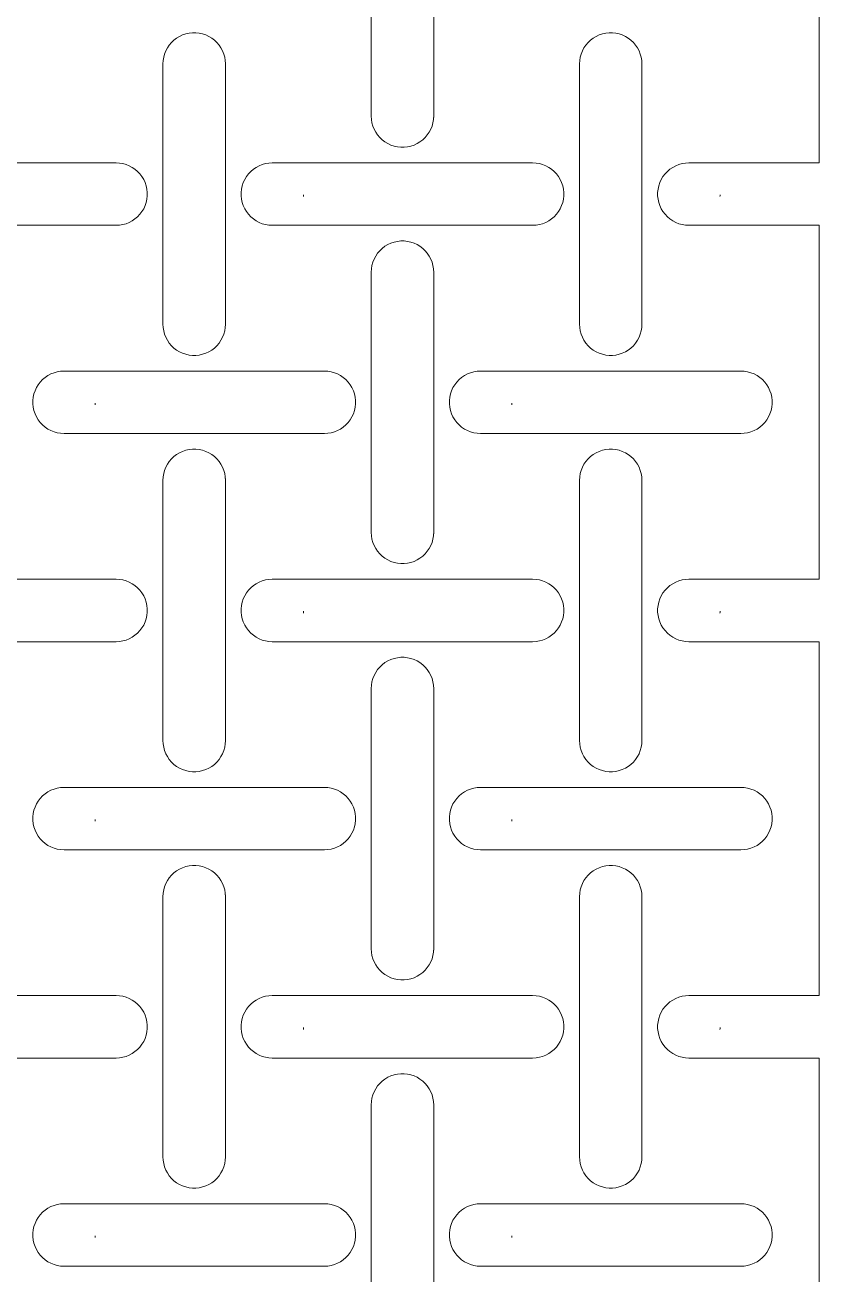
# Model space of a CAD drawing. Header units: metres. Extents: x 0 to 140, y 0 to 240.
# Drawn here: x 101.9 to 140, y 58.1 to 118.1 of the extents above; entities that cross this region are included whole.
import ezdxf

# ---------------------------------------------------------------- set-up
doc = ezdxf.new("R2010")
doc.units = ezdxf.units.M
doc.layers.add('TOP', color=1, linetype='Continuous', lineweight=0)

msp = doc.modelspace()

# ---------------------------------------------------------------- linework, layer by layer
at = {"layer": 'TOP'}
for p, q in [((140, 111.5), (140, 128.5)), ((118.5, 113.75), (118.5, 126.25)), ((121.5, 113.75), (121.5, 126.25)), ((109.297, 117.575), (109.445, 117.643)), ((109.445, 117.643), (109.599, 117.695)), ((109.599, 117.695), (109.757, 117.73)), ((109.757, 117.73), (109.919, 117.748)), ((109.919, 117.748), (110.081, 117.748)), ((110.081, 117.748), (110.243, 117.73)), ((110.243, 117.73), (110.401, 117.695)), ((110.401, 117.695), (110.555, 117.643)), ((110.555, 117.643), (110.703, 117.575)), ((129.297, 117.575), (129.445, 117.643)), ((129.445, 117.643), (129.599, 117.695)), ((129.599, 117.695), (129.757, 117.73)), ((129.757, 117.73), (129.919, 117.748)), ((129.919, 117.748), (130.081, 117.748)), ((130.081, 117.748), (130.243, 117.73)), ((130.243, 117.73), (130.401, 117.695)), ((130.401, 117.695), (130.555, 117.643)), ((130.555, 117.643), (130.703, 117.575)), ((108.639, 116.88), (108.715, 117.023)), ((108.715, 117.023), (108.806, 117.158)), ((108.806, 117.158), (108.911, 117.282)), ((108.911, 117.282), (109.029, 117.393)), ((109.029, 117.393), (109.158, 117.492)), ((109.158, 117.492), (109.297, 117.575)), ((110.703, 117.575), (110.842, 117.492)), ((110.842, 117.492), (110.971, 117.393)), ((110.971, 117.393), (111.089, 117.282)), ((111.089, 117.282), (111.194, 117.158)), ((111.194, 117.158), (111.285, 117.023)), ((111.285, 117.023), (111.361, 116.88)), ((128.639, 116.88), (128.715, 117.023)), ((128.715, 117.023), (128.806, 117.158)), ((128.806, 117.158), (128.911, 117.282)), ((128.911, 117.282), (129.029, 117.393)), ((129.029, 117.393), (129.158, 117.492)), ((129.158, 117.492), (129.297, 117.575)), ((130.703, 117.575), (130.842, 117.492)), ((130.842, 117.492), (130.971, 117.393)), ((130.971, 117.393), (131.089, 117.282)), ((131.089, 117.282), (131.194, 117.158)), ((131.194, 117.158), (131.285, 117.023)), ((131.285, 117.023), (131.361, 116.88)), ((108.5, 116.25), (108.509, 116.412)), ((108.509, 116.412), (108.535, 116.572)), ((108.535, 116.572), (108.579, 116.729)), ((108.579, 116.729), (108.639, 116.88)), ((111.361, 116.88), (111.421, 116.729)), ((111.421, 116.729), (111.465, 116.572)), ((111.465, 116.572), (111.491, 116.412)), ((111.491, 116.412), (111.5, 116.25)), ((128.5, 116.25), (128.509, 116.412)), ((128.509, 116.412), (128.535, 116.572)), ((128.535, 116.572), (128.579, 116.729)), ((128.579, 116.729), (128.639, 116.88)), ((131.361, 116.88), (131.421, 116.729)), ((131.421, 116.729), (131.465, 116.572)), ((131.465, 116.572), (131.491, 116.412)), ((131.491, 116.412), (131.5, 116.25)), ((108.5, 103.75), (108.5, 116.25)), ((111.5, 103.75), (111.5, 116.25)), ((128.5, 103.75), (128.5, 116.25)), ((131.5, 103.75), (131.5, 116.25)), ((118.5, 113.75), (118.509, 113.588)), ((118.509, 113.588), (118.535, 113.428)), ((118.535, 113.428), (118.579, 113.271)), ((121.421, 113.271), (121.465, 113.428)), ((121.465, 113.428), (121.491, 113.588)), ((121.491, 113.588), (121.5, 113.75)), ((118.579, 113.271), (118.639, 113.12)), ((118.639, 113.12), (118.715, 112.977)), ((118.715, 112.977), (118.806, 112.842)), ((118.806, 112.842), (118.911, 112.718)), ((121.089, 112.718), (121.194, 112.842)), ((121.194, 112.842), (121.285, 112.977)), ((121.285, 112.977), (121.361, 113.12)), ((121.361, 113.12), (121.421, 113.271)), ((118.911, 112.718), (119.029, 112.607)), ((119.029, 112.607), (119.158, 112.508)), ((119.158, 112.508), (119.297, 112.425)), ((119.297, 112.425), (119.445, 112.357)), ((119.445, 112.357), (119.599, 112.305)), ((119.599, 112.305), (119.757, 112.27)), ((119.757, 112.27), (119.919, 112.252)), ((119.919, 112.252), (120.081, 112.252)), ((120.081, 112.252), (120.243, 112.27)), ((120.243, 112.27), (120.401, 112.305)), ((120.401, 112.305), (120.555, 112.357)), ((120.555, 112.357), (120.703, 112.425)), ((120.703, 112.425), (120.842, 112.508)), ((120.842, 112.508), (120.971, 112.607)), ((120.971, 112.607), (121.089, 112.718)), ((93.75, 111.5), (106.25, 111.5)), ((106.25, 111.5), (106.412, 111.491)), ((106.412, 111.491), (106.572, 111.465)), ((106.572, 111.465), (106.729, 111.421)), ((106.729, 111.421), (106.88, 111.361)), ((106.88, 111.361), (107.023, 111.285)), ((107.023, 111.285), (107.158, 111.194)), ((107.158, 111.194), (107.282, 111.089)), ((107.282, 111.089), (107.393, 110.971)), ((112.607, 110.971), (112.718, 111.089)), ((112.718, 111.089), (112.842, 111.194)), ((112.842, 111.194), (112.977, 111.285)), ((112.977, 111.285), (113.12, 111.361)), ((113.12, 111.361), (113.271, 111.421)), ((113.271, 111.421), (113.428, 111.465)), ((113.428, 111.465), (113.588, 111.491)), ((113.588, 111.491), (113.75, 111.5)), ((113.75, 111.5), (126.25, 111.5)), ((126.25, 111.5), (126.412, 111.491)), ((126.412, 111.491), (126.572, 111.465)), ((126.572, 111.465), (126.729, 111.421)), ((126.729, 111.421), (126.88, 111.361)), ((126.88, 111.361), (127.023, 111.285)), ((127.023, 111.285), (127.158, 111.194)), ((127.158, 111.194), (127.282, 111.089)), ((127.282, 111.089), (127.393, 110.971)), ((132.607, 110.971), (132.718, 111.089)), ((132.718, 111.089), (132.842, 111.194)), ((132.842, 111.194), (132.977, 111.285)), ((132.977, 111.285), (133.12, 111.361)), ((133.12, 111.361), (133.271, 111.421)), ((133.271, 111.421), (133.428, 111.465)), ((133.428, 111.465), (133.588, 111.491)), ((133.588, 111.491), (133.75, 111.5)), ((133.75, 111.5), (140, 111.5)), ((107.393, 110.971), (107.492, 110.842)), ((107.492, 110.842), (107.575, 110.703)), ((107.575, 110.703), (107.643, 110.555)), ((107.643, 110.555), (107.695, 110.401)), ((107.695, 110.401), (107.73, 110.243)), ((112.27, 110.243), (112.305, 110.401)), ((112.305, 110.401), (112.357, 110.555)), ((112.357, 110.555), (112.425, 110.703)), ((112.425, 110.703), (112.508, 110.842)), ((112.508, 110.842), (112.607, 110.971)), ((127.393, 110.971), (127.492, 110.842)), ((127.492, 110.842), (127.575, 110.703)), ((127.575, 110.703), (127.643, 110.555)), ((127.643, 110.555), (127.695, 110.401)), ((127.695, 110.401), (127.73, 110.243)), ((132.27, 110.243), (132.305, 110.401)), ((132.305, 110.401), (132.357, 110.555)), ((132.357, 110.555), (132.425, 110.703)), ((132.425, 110.703), (132.508, 110.842)), ((132.508, 110.842), (132.607, 110.971)), ((107.73, 110.243), (107.748, 110.081)), ((107.748, 109.919), (107.73, 109.757)), ((107.748, 110.081), (107.748, 109.919)), ((112.252, 110.081), (112.27, 110.243)), ((112.252, 109.919), (112.252, 110.081)), ((112.27, 109.757), (112.252, 109.919)), ((127.73, 110.243), (127.748, 110.081)), ((127.748, 109.919), (127.73, 109.757)), ((127.748, 110.081), (127.748, 109.919)), ((132.252, 110.081), (132.27, 110.243)), ((132.252, 109.919), (132.252, 110.081)), ((132.27, 109.757), (132.252, 109.919)), ((107.575, 109.297), (107.492, 109.158)), ((107.643, 109.445), (107.575, 109.297)), ((107.695, 109.599), (107.643, 109.445)), ((107.73, 109.757), (107.695, 109.599)), ((112.305, 109.599), (112.27, 109.757)), ((112.357, 109.445), (112.305, 109.599)), ((112.425, 109.297), (112.357, 109.445)), ((112.508, 109.158), (112.425, 109.297)), ((127.575, 109.297), (127.492, 109.158)), ((127.643, 109.445), (127.575, 109.297)), ((127.695, 109.599), (127.643, 109.445)), ((127.73, 109.757), (127.695, 109.599)), ((132.305, 109.599), (132.27, 109.757)), ((132.357, 109.445), (132.305, 109.599)), ((132.425, 109.297), (132.357, 109.445)), ((132.508, 109.158), (132.425, 109.297)), ((106.88, 108.639), (106.729, 108.579)), ((107.023, 108.715), (106.88, 108.639)), ((107.158, 108.806), (107.023, 108.715)), ((107.282, 108.911), (107.158, 108.806)), ((107.393, 109.029), (107.282, 108.911)), ((107.492, 109.158), (107.393, 109.029)), ((112.607, 109.029), (112.508, 109.158)), ((112.718, 108.911), (112.607, 109.029)), ((112.842, 108.806), (112.718, 108.911)), ((112.977, 108.715), (112.842, 108.806)), ((113.12, 108.639), (112.977, 108.715)), ((113.271, 108.579), (113.12, 108.639)), ((126.88, 108.639), (126.729, 108.579)), ((127.023, 108.715), (126.88, 108.639)), ((127.158, 108.806), (127.023, 108.715)), ((127.282, 108.911), (127.158, 108.806)), ((127.393, 109.029), (127.282, 108.911)), ((127.492, 109.158), (127.393, 109.029)), ((132.607, 109.029), (132.508, 109.158)), ((132.718, 108.911), (132.607, 109.029)), ((132.842, 108.806), (132.718, 108.911)), ((132.977, 108.715), (132.842, 108.806)), ((133.12, 108.639), (132.977, 108.715)), ((133.271, 108.579), (133.12, 108.639)), ((93.75, 108.5), (106.25, 108.5)), ((106.412, 108.509), (106.25, 108.5)), ((106.572, 108.535), (106.412, 108.509)), ((106.729, 108.579), (106.572, 108.535)), ((113.428, 108.535), (113.271, 108.579)), ((113.588, 108.509), (113.428, 108.535)), ((113.75, 108.5), (113.588, 108.509)), ((113.75, 108.5), (126.25, 108.5)), ((126.412, 108.509), (126.25, 108.5)), ((126.572, 108.535), (126.412, 108.509)), ((126.729, 108.579), (126.572, 108.535)), ((133.428, 108.535), (133.271, 108.579)), ((133.588, 108.509), (133.428, 108.535)), ((133.75, 108.5), (133.588, 108.509)), ((133.75, 108.5), (140, 108.5)), ((140, 91.5), (140, 108.5)), ((119.029, 107.393), (119.158, 107.492)), ((119.158, 107.492), (119.297, 107.575)), ((119.297, 107.575), (119.445, 107.643)), ((119.445, 107.643), (119.599, 107.695)), ((119.599, 107.695), (119.757, 107.73)), ((119.757, 107.73), (119.919, 107.748)), ((119.919, 107.748), (120.081, 107.748)), ((120.081, 107.748), (120.243, 107.73)), ((120.243, 107.73), (120.401, 107.695)), ((120.401, 107.695), (120.555, 107.643)), ((120.555, 107.643), (120.703, 107.575)), ((120.703, 107.575), (120.842, 107.492)), ((120.842, 107.492), (120.971, 107.393)), ((118.579, 106.729), (118.639, 106.88)), ((118.639, 106.88), (118.715, 107.023)), ((118.715, 107.023), (118.806, 107.158)), ((118.806, 107.158), (118.911, 107.282)), ((118.911, 107.282), (119.029, 107.393)), ((120.971, 107.393), (121.089, 107.282)), ((121.089, 107.282), (121.194, 107.158)), ((121.194, 107.158), (121.285, 107.023)), ((121.285, 107.023), (121.361, 106.88)), ((121.361, 106.88), (121.421, 106.729)), ((118.5, 106.25), (118.509, 106.412)), ((118.5, 93.75), (118.5, 106.25)), ((118.509, 106.412), (118.535, 106.572)), ((118.535, 106.572), (118.579, 106.729)), ((121.421, 106.729), (121.465, 106.572)), ((121.465, 106.572), (121.491, 106.412)), ((121.491, 106.412), (121.5, 106.25)), ((121.5, 93.75), (121.5, 106.25)), ((108.5, 103.75), (108.509, 103.588)), ((108.509, 103.588), (108.535, 103.428)), ((108.535, 103.428), (108.579, 103.271)), ((108.579, 103.271), (108.639, 103.12)), ((111.361, 103.12), (111.421, 103.271)), ((111.421, 103.271), (111.465, 103.428)), ((111.465, 103.428), (111.491, 103.588)), ((111.491, 103.588), (111.5, 103.75)), ((128.5, 103.75), (128.509, 103.588)), ((128.509, 103.588), (128.535, 103.428)), ((128.535, 103.428), (128.579, 103.271)), ((128.579, 103.271), (128.639, 103.12)), ((131.361, 103.12), (131.421, 103.271)), ((131.421, 103.271), (131.465, 103.428)), ((131.465, 103.428), (131.491, 103.588)), ((131.491, 103.588), (131.5, 103.75)), ((108.639, 103.12), (108.715, 102.977)), ((108.715, 102.977), (108.806, 102.842)), ((108.806, 102.842), (108.911, 102.718)), ((108.911, 102.718), (109.029, 102.607)), ((109.029, 102.607), (109.158, 102.508)), ((110.842, 102.508), (110.971, 102.607)), ((110.971, 102.607), (111.089, 102.718)), ((111.089, 102.718), (111.194, 102.842)), ((111.194, 102.842), (111.285, 102.977)), ((111.285, 102.977), (111.361, 103.12)), ((128.639, 103.12), (128.715, 102.977)), ((128.715, 102.977), (128.806, 102.842)), ((128.806, 102.842), (128.911, 102.718)), ((128.911, 102.718), (129.029, 102.607)), ((129.029, 102.607), (129.158, 102.508)), ((130.842, 102.508), (130.971, 102.607)), ((130.971, 102.607), (131.089, 102.718)), ((131.089, 102.718), (131.194, 102.842)), ((131.194, 102.842), (131.285, 102.977)), ((131.285, 102.977), (131.361, 103.12)), ((109.158, 102.508), (109.297, 102.425)), ((109.297, 102.425), (109.445, 102.357)), ((109.445, 102.357), (109.599, 102.305)), ((109.599, 102.305), (109.757, 102.27)), ((109.757, 102.27), (109.919, 102.252)), ((109.919, 102.252), (110.081, 102.252)), ((110.081, 102.252), (110.243, 102.27)), ((110.243, 102.27), (110.401, 102.305)), ((110.401, 102.305), (110.555, 102.357)), ((110.555, 102.357), (110.703, 102.425)), ((110.703, 102.425), (110.842, 102.508)), ((129.158, 102.508), (129.297, 102.425)), ((129.297, 102.425), (129.445, 102.357)), ((129.445, 102.357), (129.599, 102.305)), ((129.599, 102.305), (129.757, 102.27)), ((129.757, 102.27), (129.919, 102.252)), ((129.919, 102.252), (130.081, 102.252)), ((130.081, 102.252), (130.243, 102.27)), ((130.243, 102.27), (130.401, 102.305)), ((130.401, 102.305), (130.555, 102.357)), ((130.555, 102.357), (130.703, 102.425)), ((130.703, 102.425), (130.842, 102.508)), ((103.12, 101.361), (103.271, 101.421)), ((103.271, 101.421), (103.428, 101.465)), ((103.428, 101.465), (103.588, 101.491)), ((103.588, 101.491), (103.75, 101.5)), ((103.75, 101.5), (116.25, 101.5)), ((116.25, 101.5), (116.412, 101.491)), ((116.412, 101.491), (116.572, 101.465)), ((116.572, 101.465), (116.729, 101.421)), ((116.729, 101.421), (116.88, 101.361)), ((123.12, 101.361), (123.271, 101.421)), ((123.271, 101.421), (123.428, 101.465)), ((123.428, 101.465), (123.588, 101.491)), ((123.588, 101.491), (123.75, 101.5)), ((123.75, 101.5), (136.25, 101.5)), ((136.25, 101.5), (136.412, 101.491)), ((136.412, 101.491), (136.572, 101.465)), ((136.572, 101.465), (136.729, 101.421)), ((136.729, 101.421), (136.88, 101.361)), ((102.425, 100.703), (102.508, 100.842)), ((102.508, 100.842), (102.607, 100.971)), ((102.607, 100.971), (102.718, 101.089)), ((102.718, 101.089), (102.842, 101.194)), ((102.842, 101.194), (102.977, 101.285)), ((102.977, 101.285), (103.12, 101.361)), ((116.88, 101.361), (117.023, 101.285)), ((117.023, 101.285), (117.158, 101.194)), ((117.158, 101.194), (117.282, 101.089)), ((117.282, 101.089), (117.393, 100.971)), ((117.393, 100.971), (117.492, 100.842)), ((117.492, 100.842), (117.575, 100.703)), ((122.425, 100.703), (122.508, 100.842)), ((122.508, 100.842), (122.607, 100.971)), ((122.607, 100.971), (122.718, 101.089)), ((122.718, 101.089), (122.842, 101.194)), ((122.842, 101.194), (122.977, 101.285)), ((122.977, 101.285), (123.12, 101.361)), ((136.88, 101.361), (137.023, 101.285)), ((137.023, 101.285), (137.158, 101.194)), ((137.158, 101.194), (137.282, 101.089)), ((137.282, 101.089), (137.393, 100.971)), ((137.393, 100.971), (137.492, 100.842)), ((137.492, 100.842), (137.575, 100.703)), ((102.252, 100.081), (102.27, 100.243)), ((102.27, 100.243), (102.305, 100.401)), ((102.305, 100.401), (102.357, 100.555)), ((102.357, 100.555), (102.425, 100.703)), ((117.575, 100.703), (117.643, 100.555)), ((117.643, 100.555), (117.695, 100.401)), ((117.695, 100.401), (117.73, 100.243)), ((117.73, 100.243), (117.748, 100.081)), ((122.252, 100.081), (122.27, 100.243)), ((122.27, 100.243), (122.305, 100.401)), ((122.305, 100.401), (122.357, 100.555)), ((122.357, 100.555), (122.425, 100.703)), ((137.575, 100.703), (137.643, 100.555)), ((137.643, 100.555), (137.695, 100.401)), ((137.695, 100.401), (137.73, 100.243)), ((137.73, 100.243), (137.748, 100.081)), ((102.252, 99.919), (102.252, 100.081)), ((102.27, 99.757), (102.252, 99.919)), ((102.305, 99.599), (102.27, 99.757)), ((117.73, 99.757), (117.695, 99.599)), ((117.748, 99.919), (117.73, 99.757)), ((117.748, 100.081), (117.748, 99.919)), ((122.252, 99.919), (122.252, 100.081)), ((122.27, 99.757), (122.252, 99.919)), ((122.305, 99.599), (122.27, 99.757)), ((137.73, 99.757), (137.695, 99.599)), ((137.748, 99.919), (137.73, 99.757)), ((137.748, 100.081), (137.748, 99.919)), ((102.357, 99.445), (102.305, 99.599)), ((102.425, 99.297), (102.357, 99.445)), ((102.508, 99.158), (102.425, 99.297)), ((102.607, 99.029), (102.508, 99.158)), ((102.718, 98.911), (102.607, 99.029)), ((117.393, 99.029), (117.282, 98.911)), ((117.492, 99.158), (117.393, 99.029)), ((117.575, 99.297), (117.492, 99.158)), ((117.643, 99.445), (117.575, 99.297)), ((117.695, 99.599), (117.643, 99.445)), ((122.357, 99.445), (122.305, 99.599)), ((122.425, 99.297), (122.357, 99.445)), ((122.508, 99.158), (122.425, 99.297)), ((122.607, 99.029), (122.508, 99.158)), ((122.718, 98.911), (122.607, 99.029)), ((137.393, 99.029), (137.282, 98.911)), ((137.492, 99.158), (137.393, 99.029)), ((137.575, 99.297), (137.492, 99.158)), ((137.643, 99.445), (137.575, 99.297)), ((137.695, 99.599), (137.643, 99.445)), ((102.842, 98.806), (102.718, 98.911)), ((102.977, 98.715), (102.842, 98.806)), ((103.12, 98.639), (102.977, 98.715)), ((103.271, 98.579), (103.12, 98.639)), ((103.428, 98.535), (103.271, 98.579)), ((103.588, 98.509), (103.428, 98.535)), ((103.75, 98.5), (103.588, 98.509)), ((103.75, 98.5), (116.25, 98.5)), ((116.412, 98.509), (116.25, 98.5)), ((116.572, 98.535), (116.412, 98.509)), ((116.729, 98.579), (116.572, 98.535)), ((116.88, 98.639), (116.729, 98.579)), ((117.023, 98.715), (116.88, 98.639)), ((117.158, 98.806), (117.023, 98.715)), ((117.282, 98.911), (117.158, 98.806)), ((122.842, 98.806), (122.718, 98.911)), ((122.977, 98.715), (122.842, 98.806)), ((123.12, 98.639), (122.977, 98.715)), ((123.271, 98.579), (123.12, 98.639)), ((123.428, 98.535), (123.271, 98.579)), ((123.588, 98.509), (123.428, 98.535)), ((123.75, 98.5), (123.588, 98.509)), ((123.75, 98.5), (136.25, 98.5)), ((136.412, 98.509), (136.25, 98.5)), ((136.572, 98.535), (136.412, 98.509)), ((136.729, 98.579), (136.572, 98.535)), ((136.88, 98.639), (136.729, 98.579)), ((137.023, 98.715), (136.88, 98.639)), ((137.158, 98.806), (137.023, 98.715)), ((137.282, 98.911), (137.158, 98.806)), ((108.806, 97.158), (108.911, 97.282)), ((108.911, 97.282), (109.029, 97.393)), ((109.029, 97.393), (109.158, 97.492)), ((109.158, 97.492), (109.297, 97.575)), ((109.297, 97.575), (109.445, 97.643)), ((109.445, 97.643), (109.599, 97.695)), ((109.599, 97.695), (109.757, 97.73)), ((109.757, 97.73), (109.919, 97.748)), ((109.919, 97.748), (110.081, 97.748)), ((110.081, 97.748), (110.243, 97.73)), ((110.243, 97.73), (110.401, 97.695)), ((110.401, 97.695), (110.555, 97.643)), ((110.555, 97.643), (110.703, 97.575)), ((110.703, 97.575), (110.842, 97.492)), ((110.842, 97.492), (110.971, 97.393)), ((110.971, 97.393), (111.089, 97.282)), ((111.089, 97.282), (111.194, 97.158)), ((128.806, 97.158), (128.911, 97.282)), ((128.911, 97.282), (129.029, 97.393)), ((129.029, 97.393), (129.158, 97.492)), ((129.158, 97.492), (129.297, 97.575)), ((129.297, 97.575), (129.445, 97.643)), ((129.445, 97.643), (129.599, 97.695)), ((129.599, 97.695), (129.757, 97.73)), ((129.757, 97.73), (129.919, 97.748)), ((129.919, 97.748), (130.081, 97.748)), ((130.081, 97.748), (130.243, 97.73)), ((130.243, 97.73), (130.401, 97.695)), ((130.401, 97.695), (130.555, 97.643)), ((130.555, 97.643), (130.703, 97.575)), ((130.703, 97.575), (130.842, 97.492)), ((130.842, 97.492), (130.971, 97.393)), ((130.971, 97.393), (131.089, 97.282)), ((131.089, 97.282), (131.194, 97.158)), ((108.535, 96.572), (108.579, 96.729)), ((108.579, 96.729), (108.639, 96.88)), ((108.639, 96.88), (108.715, 97.023)), ((108.715, 97.023), (108.806, 97.158)), ((111.194, 97.158), (111.285, 97.023)), ((111.285, 97.023), (111.361, 96.88)), ((111.361, 96.88), (111.421, 96.729)), ((111.421, 96.729), (111.465, 96.572)), ((128.535, 96.572), (128.579, 96.729)), ((128.579, 96.729), (128.639, 96.88)), ((128.639, 96.88), (128.715, 97.023)), ((128.715, 97.023), (128.806, 97.158)), ((131.194, 97.158), (131.285, 97.023)), ((131.285, 97.023), (131.361, 96.88)), ((131.361, 96.88), (131.421, 96.729)), ((131.421, 96.729), (131.465, 96.572)), ((108.5, 96.25), (108.509, 96.412)), ((108.5, 83.75), (108.5, 96.25)), ((108.509, 96.412), (108.535, 96.572)), ((111.465, 96.572), (111.491, 96.412)), ((111.491, 96.412), (111.5, 96.25)), ((111.5, 83.75), (111.5, 96.25)), ((128.5, 96.25), (128.509, 96.412)), ((128.5, 83.75), (128.5, 96.25)), ((128.509, 96.412), (128.535, 96.572)), ((131.465, 96.572), (131.491, 96.412)), ((131.491, 96.412), (131.5, 96.25)), ((131.5, 83.75), (131.5, 96.25)), ((118.5, 93.75), (118.509, 93.588)), ((121.491, 93.588), (121.5, 93.75)), ((118.509, 93.588), (118.535, 93.428)), ((118.535, 93.428), (118.579, 93.271)), ((118.579, 93.271), (118.639, 93.12)), ((118.639, 93.12), (118.715, 92.977)), ((121.285, 92.977), (121.361, 93.12)), ((121.361, 93.12), (121.421, 93.271)), ((121.421, 93.271), (121.465, 93.428)), ((121.465, 93.428), (121.491, 93.588)), ((118.715, 92.977), (118.806, 92.842)), ((118.806, 92.842), (118.911, 92.718)), ((118.911, 92.718), (119.029, 92.607)), ((119.029, 92.607), (119.158, 92.508)), ((119.158, 92.508), (119.297, 92.425)), ((119.297, 92.425), (119.445, 92.357)), ((120.555, 92.357), (120.703, 92.425)), ((120.703, 92.425), (120.842, 92.508)), ((120.842, 92.508), (120.971, 92.607)), ((120.971, 92.607), (121.089, 92.718)), ((121.089, 92.718), (121.194, 92.842)), ((121.194, 92.842), (121.285, 92.977)), ((119.445, 92.357), (119.599, 92.305)), ((119.599, 92.305), (119.757, 92.27)), ((119.757, 92.27), (119.919, 92.252)), ((119.919, 92.252), (120.081, 92.252)), ((120.081, 92.252), (120.243, 92.27)), ((120.243, 92.27), (120.401, 92.305)), ((120.401, 92.305), (120.555, 92.357)), ((93.75, 91.5), (106.25, 91.5)), ((106.25, 91.5), (106.412, 91.491)), ((106.412, 91.491), (106.572, 91.465)), ((106.572, 91.465), (106.729, 91.421)), ((106.729, 91.421), (106.88, 91.361)), ((106.88, 91.361), (107.023, 91.285)), ((107.023, 91.285), (107.158, 91.194)), ((112.842, 91.194), (112.977, 91.285)), ((112.977, 91.285), (113.12, 91.361)), ((113.12, 91.361), (113.271, 91.421)), ((113.271, 91.421), (113.428, 91.465)), ((113.428, 91.465), (113.588, 91.491)), ((113.588, 91.491), (113.75, 91.5)), ((113.75, 91.5), (126.25, 91.5)), ((126.25, 91.5), (126.412, 91.491)), ((126.412, 91.491), (126.572, 91.465)), ((126.572, 91.465), (126.729, 91.421)), ((126.729, 91.421), (126.88, 91.361)), ((126.88, 91.361), (127.023, 91.285)), ((127.023, 91.285), (127.158, 91.194)), ((132.842, 91.194), (132.977, 91.285)), ((132.977, 91.285), (133.12, 91.361)), ((133.12, 91.361), (133.271, 91.421)), ((133.271, 91.421), (133.428, 91.465)), ((133.428, 91.465), (133.588, 91.491)), ((133.588, 91.491), (133.75, 91.5)), ((133.75, 91.5), (140, 91.5)), ((107.158, 91.194), (107.282, 91.089)), ((107.282, 91.089), (107.393, 90.971)), ((107.393, 90.971), (107.492, 90.842)), ((107.492, 90.842), (107.575, 90.703)), ((107.575, 90.703), (107.643, 90.555)), ((112.357, 90.555), (112.425, 90.703)), ((112.425, 90.703), (112.508, 90.842)), ((112.508, 90.842), (112.607, 90.971)), ((112.607, 90.971), (112.718, 91.089)), ((112.718, 91.089), (112.842, 91.194)), ((127.158, 91.194), (127.282, 91.089)), ((127.282, 91.089), (127.393, 90.971)), ((127.393, 90.971), (127.492, 90.842)), ((127.492, 90.842), (127.575, 90.703)), ((127.575, 90.703), (127.643, 90.555)), ((132.357, 90.555), (132.425, 90.703)), ((132.425, 90.703), (132.508, 90.842)), ((132.508, 90.842), (132.607, 90.971)), ((132.607, 90.971), (132.718, 91.089)), ((132.718, 91.089), (132.842, 91.194)), ((107.643, 90.555), (107.695, 90.401)), ((107.695, 90.401), (107.73, 90.243)), ((107.73, 90.243), (107.748, 90.081)), ((107.748, 90.081), (107.748, 89.919)), ((112.252, 90.081), (112.27, 90.243)), ((112.252, 89.919), (112.252, 90.081)), ((112.27, 90.243), (112.305, 90.401)), ((112.305, 90.401), (112.357, 90.555)), ((127.643, 90.555), (127.695, 90.401)), ((127.695, 90.401), (127.73, 90.243)), ((127.73, 90.243), (127.748, 90.081)), ((127.748, 90.081), (127.748, 89.919)), ((132.252, 90.081), (132.27, 90.243)), ((132.252, 89.919), (132.252, 90.081)), ((132.27, 90.243), (132.305, 90.401)), ((132.305, 90.401), (132.357, 90.555)), ((107.643, 89.445), (107.575, 89.297)), ((107.695, 89.599), (107.643, 89.445)), ((107.73, 89.757), (107.695, 89.599)), ((107.748, 89.919), (107.73, 89.757)), ((112.27, 89.757), (112.252, 89.919)), ((112.305, 89.599), (112.27, 89.757)), ((112.357, 89.445), (112.305, 89.599)), ((112.425, 89.297), (112.357, 89.445)), ((127.643, 89.445), (127.575, 89.297)), ((127.695, 89.599), (127.643, 89.445)), ((127.73, 89.757), (127.695, 89.599)), ((127.748, 89.919), (127.73, 89.757)), ((132.27, 89.757), (132.252, 89.919)), ((132.305, 89.599), (132.27, 89.757)), ((132.357, 89.445), (132.305, 89.599)), ((132.425, 89.297), (132.357, 89.445)), ((107.158, 88.806), (107.023, 88.715)), ((107.282, 88.911), (107.158, 88.806)), ((107.393, 89.029), (107.282, 88.911)), ((107.492, 89.158), (107.393, 89.029)), ((107.575, 89.297), (107.492, 89.158)), ((112.508, 89.158), (112.425, 89.297)), ((112.607, 89.029), (112.508, 89.158)), ((112.718, 88.911), (112.607, 89.029)), ((112.842, 88.806), (112.718, 88.911)), ((112.977, 88.715), (112.842, 88.806)), ((127.158, 88.806), (127.023, 88.715)), ((127.282, 88.911), (127.158, 88.806)), ((127.393, 89.029), (127.282, 88.911)), ((127.492, 89.158), (127.393, 89.029)), ((127.575, 89.297), (127.492, 89.158)), ((132.508, 89.158), (132.425, 89.297)), ((132.607, 89.029), (132.508, 89.158)), ((132.718, 88.911), (132.607, 89.029)), ((132.842, 88.806), (132.718, 88.911)), ((132.977, 88.715), (132.842, 88.806)), ((93.75, 88.5), (106.25, 88.5)), ((106.412, 88.509), (106.25, 88.5)), ((106.572, 88.535), (106.412, 88.509)), ((106.729, 88.579), (106.572, 88.535)), ((106.88, 88.639), (106.729, 88.579)), ((107.023, 88.715), (106.88, 88.639)), ((113.12, 88.639), (112.977, 88.715)), ((113.271, 88.579), (113.12, 88.639)), ((113.428, 88.535), (113.271, 88.579)), ((113.588, 88.509), (113.428, 88.535)), ((113.75, 88.5), (113.588, 88.509)), ((113.75, 88.5), (126.25, 88.5)), ((126.412, 88.509), (126.25, 88.5)), ((126.572, 88.535), (126.412, 88.509)), ((126.729, 88.579), (126.572, 88.535)), ((126.88, 88.639), (126.729, 88.579)), ((127.023, 88.715), (126.88, 88.639)), ((133.12, 88.639), (132.977, 88.715)), ((133.271, 88.579), (133.12, 88.639)), ((133.428, 88.535), (133.271, 88.579)), ((133.588, 88.509), (133.428, 88.535)), ((133.75, 88.5), (133.588, 88.509)), ((133.75, 88.5), (140, 88.5)), ((140, 71.5), (140, 88.5)), ((119.297, 87.575), (119.445, 87.643)), ((119.445, 87.643), (119.599, 87.695)), ((119.599, 87.695), (119.757, 87.73)), ((119.757, 87.73), (119.919, 87.748)), ((119.919, 87.748), (120.081, 87.748)), ((120.081, 87.748), (120.243, 87.73)), ((120.243, 87.73), (120.401, 87.695)), ((120.401, 87.695), (120.555, 87.643)), ((120.555, 87.643), (120.703, 87.575)), ((118.639, 86.88), (118.715, 87.023)), ((118.715, 87.023), (118.806, 87.158)), ((118.806, 87.158), (118.911, 87.282)), ((118.911, 87.282), (119.029, 87.393)), ((119.029, 87.393), (119.158, 87.492)), ((119.158, 87.492), (119.297, 87.575)), ((120.703, 87.575), (120.842, 87.492)), ((120.842, 87.492), (120.971, 87.393)), ((120.971, 87.393), (121.089, 87.282)), ((121.089, 87.282), (121.194, 87.158)), ((121.194, 87.158), (121.285, 87.023)), ((121.285, 87.023), (121.361, 86.88)), ((118.5, 86.25), (118.509, 86.412)), ((118.509, 86.412), (118.535, 86.572)), ((118.535, 86.572), (118.579, 86.729)), ((118.579, 86.729), (118.639, 86.88)), ((121.361, 86.88), (121.421, 86.729)), ((121.421, 86.729), (121.465, 86.572)), ((121.465, 86.572), (121.491, 86.412)), ((121.491, 86.412), (121.5, 86.25)), ((118.5, 73.75), (118.5, 86.25)), ((121.5, 73.75), (121.5, 86.25)), ((108.5, 83.75), (108.509, 83.588)), ((108.509, 83.588), (108.535, 83.428)), ((108.535, 83.428), (108.579, 83.271)), ((111.421, 83.271), (111.465, 83.428)), ((111.465, 83.428), (111.491, 83.588)), ((111.491, 83.588), (111.5, 83.75)), ((128.5, 83.75), (128.509, 83.588)), ((128.509, 83.588), (128.535, 83.428)), ((128.535, 83.428), (128.579, 83.271)), ((131.421, 83.271), (131.465, 83.428)), ((131.465, 83.428), (131.491, 83.588)), ((131.491, 83.588), (131.5, 83.75)), ((108.579, 83.271), (108.639, 83.12)), ((108.639, 83.12), (108.715, 82.977)), ((108.715, 82.977), (108.806, 82.842)), ((108.806, 82.842), (108.911, 82.718)), ((111.089, 82.718), (111.194, 82.842)), ((111.194, 82.842), (111.285, 82.977)), ((111.285, 82.977), (111.361, 83.12)), ((111.361, 83.12), (111.421, 83.271)), ((128.579, 83.271), (128.639, 83.12)), ((128.639, 83.12), (128.715, 82.977)), ((128.715, 82.977), (128.806, 82.842)), ((128.806, 82.842), (128.911, 82.718)), ((131.089, 82.718), (131.194, 82.842)), ((131.194, 82.842), (131.285, 82.977)), ((131.285, 82.977), (131.361, 83.12)), ((131.361, 83.12), (131.421, 83.271)), ((108.911, 82.718), (109.029, 82.607)), ((109.029, 82.607), (109.158, 82.508)), ((109.158, 82.508), (109.297, 82.425)), ((109.297, 82.425), (109.445, 82.357)), ((109.445, 82.357), (109.599, 82.305)), ((109.599, 82.305), (109.757, 82.27)), ((109.757, 82.27), (109.919, 82.252)), ((109.919, 82.252), (110.081, 82.252)), ((110.081, 82.252), (110.243, 82.27)), ((110.243, 82.27), (110.401, 82.305)), ((110.401, 82.305), (110.555, 82.357)), ((110.555, 82.357), (110.703, 82.425)), ((110.703, 82.425), (110.842, 82.508)), ((110.842, 82.508), (110.971, 82.607)), ((110.971, 82.607), (111.089, 82.718)), ((128.911, 82.718), (129.029, 82.607)), ((129.029, 82.607), (129.158, 82.508)), ((129.158, 82.508), (129.297, 82.425)), ((129.297, 82.425), (129.445, 82.357)), ((129.445, 82.357), (129.599, 82.305)), ((129.599, 82.305), (129.757, 82.27)), ((129.757, 82.27), (129.919, 82.252)), ((129.919, 82.252), (130.081, 82.252)), ((130.081, 82.252), (130.243, 82.27)), ((130.243, 82.27), (130.401, 82.305)), ((130.401, 82.305), (130.555, 82.357)), ((130.555, 82.357), (130.703, 82.425)), ((130.703, 82.425), (130.842, 82.508)), ((130.842, 82.508), (130.971, 82.607)), ((130.971, 82.607), (131.089, 82.718)), ((102.607, 80.971), (102.718, 81.089)), ((102.718, 81.089), (102.842, 81.194)), ((102.842, 81.194), (102.977, 81.285)), ((102.977, 81.285), (103.12, 81.361)), ((103.12, 81.361), (103.271, 81.421)), ((103.271, 81.421), (103.428, 81.465)), ((103.428, 81.465), (103.588, 81.491)), ((103.588, 81.491), (103.75, 81.5)), ((103.75, 81.5), (116.25, 81.5)), ((116.25, 81.5), (116.412, 81.491)), ((116.412, 81.491), (116.572, 81.465)), ((116.572, 81.465), (116.729, 81.421)), ((116.729, 81.421), (116.88, 81.361)), ((116.88, 81.361), (117.023, 81.285)), ((117.023, 81.285), (117.158, 81.194)), ((117.158, 81.194), (117.282, 81.089)), ((117.282, 81.089), (117.393, 80.971)), ((122.607, 80.971), (122.718, 81.089)), ((122.718, 81.089), (122.842, 81.194)), ((122.842, 81.194), (122.977, 81.285)), ((122.977, 81.285), (123.12, 81.361)), ((123.12, 81.361), (123.271, 81.421)), ((123.271, 81.421), (123.428, 81.465)), ((123.428, 81.465), (123.588, 81.491)), ((123.588, 81.491), (123.75, 81.5)), ((123.75, 81.5), (136.25, 81.5)), ((136.25, 81.5), (136.412, 81.491)), ((136.412, 81.491), (136.572, 81.465)), ((136.572, 81.465), (136.729, 81.421)), ((136.729, 81.421), (136.88, 81.361)), ((136.88, 81.361), (137.023, 81.285)), ((137.023, 81.285), (137.158, 81.194)), ((137.158, 81.194), (137.282, 81.089)), ((137.282, 81.089), (137.393, 80.971)), ((102.27, 80.243), (102.305, 80.401)), ((102.305, 80.401), (102.357, 80.555)), ((102.357, 80.555), (102.425, 80.703)), ((102.425, 80.703), (102.508, 80.842)), ((102.508, 80.842), (102.607, 80.971)), ((117.393, 80.971), (117.492, 80.842)), ((117.492, 80.842), (117.575, 80.703)), ((117.575, 80.703), (117.643, 80.555)), ((117.643, 80.555), (117.695, 80.401)), ((117.695, 80.401), (117.73, 80.243)), ((122.27, 80.243), (122.305, 80.401)), ((122.305, 80.401), (122.357, 80.555)), ((122.357, 80.555), (122.425, 80.703)), ((122.425, 80.703), (122.508, 80.842)), ((122.508, 80.842), (122.607, 80.971)), ((137.393, 80.971), (137.492, 80.842)), ((137.492, 80.842), (137.575, 80.703)), ((137.575, 80.703), (137.643, 80.555)), ((137.643, 80.555), (137.695, 80.401)), ((137.695, 80.401), (137.73, 80.243)), ((102.252, 80.081), (102.27, 80.243)), ((102.252, 79.919), (102.252, 80.081)), ((102.27, 79.757), (102.252, 79.919)), ((117.73, 80.243), (117.748, 80.081)), ((117.748, 79.919), (117.73, 79.757)), ((117.748, 80.081), (117.748, 79.919)), ((122.252, 80.081), (122.27, 80.243)), ((122.252, 79.919), (122.252, 80.081)), ((122.27, 79.757), (122.252, 79.919)), ((137.73, 80.243), (137.748, 80.081)), ((137.748, 79.919), (137.73, 79.757)), ((137.748, 80.081), (137.748, 79.919)), ((102.305, 79.599), (102.27, 79.757)), ((102.357, 79.445), (102.305, 79.599)), ((102.425, 79.297), (102.357, 79.445)), ((102.508, 79.158), (102.425, 79.297)), ((117.575, 79.297), (117.492, 79.158)), ((117.643, 79.445), (117.575, 79.297)), ((117.695, 79.599), (117.643, 79.445)), ((117.73, 79.757), (117.695, 79.599)), ((122.305, 79.599), (122.27, 79.757)), ((122.357, 79.445), (122.305, 79.599)), ((122.425, 79.297), (122.357, 79.445)), ((122.508, 79.158), (122.425, 79.297)), ((137.575, 79.297), (137.492, 79.158)), ((137.643, 79.445), (137.575, 79.297)), ((137.695, 79.599), (137.643, 79.445)), ((137.73, 79.757), (137.695, 79.599)), ((102.607, 79.029), (102.508, 79.158)), ((102.718, 78.911), (102.607, 79.029)), ((102.842, 78.806), (102.718, 78.911)), ((102.977, 78.715), (102.842, 78.806)), ((103.12, 78.639), (102.977, 78.715)), ((103.271, 78.579), (103.12, 78.639)), ((116.88, 78.639), (116.729, 78.579)), ((117.023, 78.715), (116.88, 78.639)), ((117.158, 78.806), (117.023, 78.715)), ((117.282, 78.911), (117.158, 78.806)), ((117.393, 79.029), (117.282, 78.911)), ((117.492, 79.158), (117.393, 79.029)), ((122.607, 79.029), (122.508, 79.158)), ((122.718, 78.911), (122.607, 79.029)), ((122.842, 78.806), (122.718, 78.911)), ((122.977, 78.715), (122.842, 78.806)), ((123.12, 78.639), (122.977, 78.715)), ((123.271, 78.579), (123.12, 78.639)), ((136.88, 78.639), (136.729, 78.579)), ((137.023, 78.715), (136.88, 78.639)), ((137.158, 78.806), (137.023, 78.715)), ((137.282, 78.911), (137.158, 78.806)), ((137.393, 79.029), (137.282, 78.911)), ((137.492, 79.158), (137.393, 79.029)), ((103.428, 78.535), (103.271, 78.579)), ((103.588, 78.509), (103.428, 78.535)), ((103.75, 78.5), (103.588, 78.509)), ((103.75, 78.5), (116.25, 78.5)), ((116.412, 78.509), (116.25, 78.5)), ((116.572, 78.535), (116.412, 78.509)), ((116.729, 78.579), (116.572, 78.535)), ((123.428, 78.535), (123.271, 78.579)), ((123.588, 78.509), (123.428, 78.535)), ((123.75, 78.5), (123.588, 78.509)), ((123.75, 78.5), (136.25, 78.5)), ((136.412, 78.509), (136.25, 78.5)), ((136.572, 78.535), (136.412, 78.509)), ((136.729, 78.579), (136.572, 78.535)), ((109.029, 77.393), (109.158, 77.492)), ((109.158, 77.492), (109.297, 77.575)), ((109.297, 77.575), (109.445, 77.643)), ((109.445, 77.643), (109.599, 77.695)), ((109.599, 77.695), (109.757, 77.73)), ((109.757, 77.73), (109.919, 77.748)), ((109.919, 77.748), (110.081, 77.748)), ((110.081, 77.748), (110.243, 77.73)), ((110.243, 77.73), (110.401, 77.695)), ((110.401, 77.695), (110.555, 77.643)), ((110.555, 77.643), (110.703, 77.575)), ((110.703, 77.575), (110.842, 77.492)), ((110.842, 77.492), (110.971, 77.393)), ((129.029, 77.393), (129.158, 77.492)), ((129.158, 77.492), (129.297, 77.575)), ((129.297, 77.575), (129.445, 77.643)), ((129.445, 77.643), (129.599, 77.695)), ((129.599, 77.695), (129.757, 77.73)), ((129.757, 77.73), (129.919, 77.748)), ((129.919, 77.748), (130.081, 77.748)), ((130.081, 77.748), (130.243, 77.73)), ((130.243, 77.73), (130.401, 77.695)), ((130.401, 77.695), (130.555, 77.643)), ((130.555, 77.643), (130.703, 77.575)), ((130.703, 77.575), (130.842, 77.492)), ((130.842, 77.492), (130.971, 77.393)), ((108.579, 76.729), (108.639, 76.88)), ((108.639, 76.88), (108.715, 77.023)), ((108.715, 77.023), (108.806, 77.158)), ((108.806, 77.158), (108.911, 77.282)), ((108.911, 77.282), (109.029, 77.393)), ((110.971, 77.393), (111.089, 77.282)), ((111.089, 77.282), (111.194, 77.158)), ((111.194, 77.158), (111.285, 77.023)), ((111.285, 77.023), (111.361, 76.88)), ((111.361, 76.88), (111.421, 76.729)), ((128.579, 76.729), (128.639, 76.88)), ((128.639, 76.88), (128.715, 77.023)), ((128.715, 77.023), (128.806, 77.158)), ((128.806, 77.158), (128.911, 77.282)), ((128.911, 77.282), (129.029, 77.393)), ((130.971, 77.393), (131.089, 77.282)), ((131.089, 77.282), (131.194, 77.158)), ((131.194, 77.158), (131.285, 77.023)), ((131.285, 77.023), (131.361, 76.88)), ((131.361, 76.88), (131.421, 76.729)), ((108.5, 76.25), (108.509, 76.412)), ((108.5, 63.75), (108.5, 76.25)), ((108.509, 76.412), (108.535, 76.572)), ((108.535, 76.572), (108.579, 76.729)), ((111.421, 76.729), (111.465, 76.572)), ((111.465, 76.572), (111.491, 76.412)), ((111.491, 76.412), (111.5, 76.25)), ((111.5, 63.75), (111.5, 76.25)), ((128.5, 76.25), (128.509, 76.412)), ((128.5, 63.75), (128.5, 76.25)), ((128.509, 76.412), (128.535, 76.572)), ((128.535, 76.572), (128.579, 76.729)), ((131.421, 76.729), (131.465, 76.572)), ((131.465, 76.572), (131.491, 76.412)), ((131.491, 76.412), (131.5, 76.25)), ((131.5, 63.75), (131.5, 76.25)), ((118.5, 73.75), (118.509, 73.588)), ((118.509, 73.588), (118.535, 73.428)), ((118.535, 73.428), (118.579, 73.271)), ((118.579, 73.271), (118.639, 73.12)), ((121.361, 73.12), (121.421, 73.271)), ((121.421, 73.271), (121.465, 73.428)), ((121.465, 73.428), (121.491, 73.588)), ((121.491, 73.588), (121.5, 73.75)), ((118.639, 73.12), (118.715, 72.977)), ((118.715, 72.977), (118.806, 72.842)), ((118.806, 72.842), (118.911, 72.718)), ((118.911, 72.718), (119.029, 72.607)), ((119.029, 72.607), (119.158, 72.508)), ((120.842, 72.508), (120.971, 72.607)), ((120.971, 72.607), (121.089, 72.718)), ((121.089, 72.718), (121.194, 72.842)), ((121.194, 72.842), (121.285, 72.977)), ((121.285, 72.977), (121.361, 73.12)), ((119.158, 72.508), (119.297, 72.425)), ((119.297, 72.425), (119.445, 72.357)), ((119.445, 72.357), (119.599, 72.305)), ((119.599, 72.305), (119.757, 72.27)), ((119.757, 72.27), (119.919, 72.252)), ((119.919, 72.252), (120.081, 72.252)), ((120.081, 72.252), (120.243, 72.27)), ((120.243, 72.27), (120.401, 72.305)), ((120.401, 72.305), (120.555, 72.357)), ((120.555, 72.357), (120.703, 72.425)), ((120.703, 72.425), (120.842, 72.508)), ((93.75, 71.5), (106.25, 71.5)), ((106.25, 71.5), (106.412, 71.491)), ((106.412, 71.491), (106.572, 71.465)), ((106.572, 71.465), (106.729, 71.421)), ((106.729, 71.421), (106.88, 71.361)), ((113.12, 71.361), (113.271, 71.421)), ((113.271, 71.421), (113.428, 71.465)), ((113.428, 71.465), (113.588, 71.491)), ((113.588, 71.491), (113.75, 71.5)), ((113.75, 71.5), (126.25, 71.5)), ((126.25, 71.5), (126.412, 71.491)), ((126.412, 71.491), (126.572, 71.465)), ((126.572, 71.465), (126.729, 71.421)), ((126.729, 71.421), (126.88, 71.361)), ((133.12, 71.361), (133.271, 71.421)), ((133.271, 71.421), (133.428, 71.465)), ((133.428, 71.465), (133.588, 71.491)), ((133.588, 71.491), (133.75, 71.5)), ((133.75, 71.5), (140, 71.5)), ((106.88, 71.361), (107.023, 71.285)), ((107.023, 71.285), (107.158, 71.194)), ((107.158, 71.194), (107.282, 71.089)), ((107.282, 71.089), (107.393, 70.971)), ((107.393, 70.971), (107.492, 70.842)), ((107.492, 70.842), (107.575, 70.703)), ((112.425, 70.703), (112.508, 70.842)), ((112.508, 70.842), (112.607, 70.971)), ((112.607, 70.971), (112.718, 71.089)), ((112.718, 71.089), (112.842, 71.194)), ((112.842, 71.194), (112.977, 71.285)), ((112.977, 71.285), (113.12, 71.361)), ((126.88, 71.361), (127.023, 71.285)), ((127.023, 71.285), (127.158, 71.194)), ((127.158, 71.194), (127.282, 71.089)), ((127.282, 71.089), (127.393, 70.971)), ((127.393, 70.971), (127.492, 70.842)), ((127.492, 70.842), (127.575, 70.703)), ((132.425, 70.703), (132.508, 70.842)), ((132.508, 70.842), (132.607, 70.971)), ((132.607, 70.971), (132.718, 71.089)), ((132.718, 71.089), (132.842, 71.194)), ((132.842, 71.194), (132.977, 71.285)), ((132.977, 71.285), (133.12, 71.361)), ((107.575, 70.703), (107.643, 70.555)), ((107.643, 70.555), (107.695, 70.401)), ((107.695, 70.401), (107.73, 70.243)), ((107.73, 70.243), (107.748, 70.081)), ((112.252, 70.081), (112.27, 70.243)), ((112.27, 70.243), (112.305, 70.401)), ((112.305, 70.401), (112.357, 70.555)), ((112.357, 70.555), (112.425, 70.703)), ((127.575, 70.703), (127.643, 70.555)), ((127.643, 70.555), (127.695, 70.401)), ((127.695, 70.401), (127.73, 70.243)), ((127.73, 70.243), (127.748, 70.081)), ((132.252, 70.081), (132.27, 70.243)), ((132.27, 70.243), (132.305, 70.401)), ((132.305, 70.401), (132.357, 70.555)), ((132.357, 70.555), (132.425, 70.703)), ((107.73, 69.757), (107.695, 69.599)), ((107.748, 69.919), (107.73, 69.757)), ((107.748, 70.081), (107.748, 69.919)), ((112.252, 69.919), (112.252, 70.081)), ((112.27, 69.757), (112.252, 69.919)), ((112.305, 69.599), (112.27, 69.757)), ((127.73, 69.757), (127.695, 69.599)), ((127.748, 69.919), (127.73, 69.757)), ((127.748, 70.081), (127.748, 69.919)), ((132.252, 69.919), (132.252, 70.081)), ((132.27, 69.757), (132.252, 69.919)), ((132.305, 69.599), (132.27, 69.757)), ((107.393, 69.029), (107.282, 68.911)), ((107.492, 69.158), (107.393, 69.029)), ((107.575, 69.297), (107.492, 69.158)), ((107.643, 69.445), (107.575, 69.297)), ((107.695, 69.599), (107.643, 69.445)), ((112.357, 69.445), (112.305, 69.599)), ((112.425, 69.297), (112.357, 69.445)), ((112.508, 69.158), (112.425, 69.297)), ((112.607, 69.029), (112.508, 69.158)), ((112.718, 68.911), (112.607, 69.029)), ((127.393, 69.029), (127.282, 68.911)), ((127.492, 69.158), (127.393, 69.029)), ((127.575, 69.297), (127.492, 69.158)), ((127.643, 69.445), (127.575, 69.297)), ((127.695, 69.599), (127.643, 69.445)), ((132.357, 69.445), (132.305, 69.599)), ((132.425, 69.297), (132.357, 69.445)), ((132.508, 69.158), (132.425, 69.297)), ((132.607, 69.029), (132.508, 69.158)), ((132.718, 68.911), (132.607, 69.029)), ((93.75, 68.5), (106.25, 68.5)), ((106.412, 68.509), (106.25, 68.5)), ((106.572, 68.535), (106.412, 68.509)), ((106.729, 68.579), (106.572, 68.535)), ((106.88, 68.639), (106.729, 68.579)), ((107.023, 68.715), (106.88, 68.639)), ((107.158, 68.806), (107.023, 68.715)), ((107.282, 68.911), (107.158, 68.806)), ((112.842, 68.806), (112.718, 68.911)), ((112.977, 68.715), (112.842, 68.806)), ((113.12, 68.639), (112.977, 68.715)), ((113.271, 68.579), (113.12, 68.639)), ((113.428, 68.535), (113.271, 68.579)), ((113.588, 68.509), (113.428, 68.535)), ((113.75, 68.5), (113.588, 68.509)), ((113.75, 68.5), (126.25, 68.5)), ((126.412, 68.509), (126.25, 68.5)), ((126.572, 68.535), (126.412, 68.509)), ((126.729, 68.579), (126.572, 68.535)), ((126.88, 68.639), (126.729, 68.579)), ((127.023, 68.715), (126.88, 68.639)), ((127.158, 68.806), (127.023, 68.715)), ((127.282, 68.911), (127.158, 68.806)), ((132.842, 68.806), (132.718, 68.911)), ((132.977, 68.715), (132.842, 68.806)), ((133.12, 68.639), (132.977, 68.715)), ((133.271, 68.579), (133.12, 68.639)), ((133.428, 68.535), (133.271, 68.579)), ((133.588, 68.509), (133.428, 68.535)), ((133.75, 68.5), (133.588, 68.509)), ((133.75, 68.5), (140, 68.5)), ((140, 51.5), (140, 68.5)), ((118.806, 67.158), (118.911, 67.282)), ((118.911, 67.282), (119.029, 67.393)), ((119.029, 67.393), (119.158, 67.492)), ((119.158, 67.492), (119.297, 67.575)), ((119.297, 67.575), (119.445, 67.643)), ((119.445, 67.643), (119.599, 67.695)), ((119.599, 67.695), (119.757, 67.73)), ((119.757, 67.73), (119.919, 67.748)), ((119.919, 67.748), (120.081, 67.748)), ((120.081, 67.748), (120.243, 67.73)), ((120.243, 67.73), (120.401, 67.695)), ((120.401, 67.695), (120.555, 67.643)), ((120.555, 67.643), (120.703, 67.575)), ((120.703, 67.575), (120.842, 67.492)), ((120.842, 67.492), (120.971, 67.393)), ((120.971, 67.393), (121.089, 67.282)), ((121.089, 67.282), (121.194, 67.158)), ((118.535, 66.572), (118.579, 66.729)), ((118.579, 66.729), (118.639, 66.88)), ((118.639, 66.88), (118.715, 67.023)), ((118.715, 67.023), (118.806, 67.158)), ((121.194, 67.158), (121.285, 67.023)), ((121.285, 67.023), (121.361, 66.88)), ((121.361, 66.88), (121.421, 66.729)), ((121.421, 66.729), (121.465, 66.572)), ((118.5, 66.25), (118.509, 66.412)), ((118.5, 53.75), (118.5, 66.25)), ((118.509, 66.412), (118.535, 66.572)), ((121.465, 66.572), (121.491, 66.412)), ((121.491, 66.412), (121.5, 66.25)), ((121.5, 53.75), (121.5, 66.25)), ((108.5, 63.75), (108.509, 63.588)), ((111.491, 63.588), (111.5, 63.75)), ((128.5, 63.75), (128.509, 63.588)), ((131.491, 63.588), (131.5, 63.75)), ((108.509, 63.588), (108.535, 63.428)), ((108.535, 63.428), (108.579, 63.271)), ((108.579, 63.271), (108.639, 63.12)), ((108.639, 63.12), (108.715, 62.977)), ((111.285, 62.977), (111.361, 63.12)), ((111.361, 63.12), (111.421, 63.271)), ((111.421, 63.271), (111.465, 63.428)), ((111.465, 63.428), (111.491, 63.588)), ((128.509, 63.588), (128.535, 63.428)), ((128.535, 63.428), (128.579, 63.271)), ((128.579, 63.271), (128.639, 63.12)), ((128.639, 63.12), (128.715, 62.977)), ((131.285, 62.977), (131.361, 63.12)), ((131.361, 63.12), (131.421, 63.271)), ((131.421, 63.271), (131.465, 63.428)), ((131.465, 63.428), (131.491, 63.588)), ((108.715, 62.977), (108.806, 62.842)), ((108.806, 62.842), (108.911, 62.718)), ((108.911, 62.718), (109.029, 62.607)), ((109.029, 62.607), (109.158, 62.508)), ((109.158, 62.508), (109.297, 62.425)), ((109.297, 62.425), (109.445, 62.357)), ((110.555, 62.357), (110.703, 62.425)), ((110.703, 62.425), (110.842, 62.508)), ((110.842, 62.508), (110.971, 62.607)), ((110.971, 62.607), (111.089, 62.718)), ((111.089, 62.718), (111.194, 62.842)), ((111.194, 62.842), (111.285, 62.977)), ((128.715, 62.977), (128.806, 62.842)), ((128.806, 62.842), (128.911, 62.718)), ((128.911, 62.718), (129.029, 62.607)), ((129.029, 62.607), (129.158, 62.508)), ((129.158, 62.508), (129.297, 62.425)), ((129.297, 62.425), (129.445, 62.357)), ((130.555, 62.357), (130.703, 62.425)), ((130.703, 62.425), (130.842, 62.508)), ((130.842, 62.508), (130.971, 62.607)), ((130.971, 62.607), (131.089, 62.718)), ((131.089, 62.718), (131.194, 62.842)), ((131.194, 62.842), (131.285, 62.977)), ((109.445, 62.357), (109.599, 62.305)), ((109.599, 62.305), (109.757, 62.27)), ((109.757, 62.27), (109.919, 62.252)), ((109.919, 62.252), (110.081, 62.252)), ((110.081, 62.252), (110.243, 62.27)), ((110.243, 62.27), (110.401, 62.305)), ((110.401, 62.305), (110.555, 62.357)), ((129.445, 62.357), (129.599, 62.305)), ((129.599, 62.305), (129.757, 62.27)), ((129.757, 62.27), (129.919, 62.252)), ((129.919, 62.252), (130.081, 62.252)), ((130.081, 62.252), (130.243, 62.27)), ((130.243, 62.27), (130.401, 62.305)), ((130.401, 62.305), (130.555, 62.357)), ((102.842, 61.194), (102.977, 61.285)), ((102.977, 61.285), (103.12, 61.361)), ((103.12, 61.361), (103.271, 61.421)), ((103.271, 61.421), (103.428, 61.465)), ((103.428, 61.465), (103.588, 61.491)), ((103.588, 61.491), (103.75, 61.5)), ((103.75, 61.5), (116.25, 61.5)), ((116.25, 61.5), (116.412, 61.491)), ((116.412, 61.491), (116.572, 61.465)), ((116.572, 61.465), (116.729, 61.421)), ((116.729, 61.421), (116.88, 61.361)), ((116.88, 61.361), (117.023, 61.285)), ((117.023, 61.285), (117.158, 61.194)), ((122.842, 61.194), (122.977, 61.285)), ((122.977, 61.285), (123.12, 61.361)), ((123.12, 61.361), (123.271, 61.421)), ((123.271, 61.421), (123.428, 61.465)), ((123.428, 61.465), (123.588, 61.491)), ((123.588, 61.491), (123.75, 61.5)), ((123.75, 61.5), (136.25, 61.5)), ((136.25, 61.5), (136.412, 61.491)), ((136.412, 61.491), (136.572, 61.465)), ((136.572, 61.465), (136.729, 61.421)), ((136.729, 61.421), (136.88, 61.361)), ((136.88, 61.361), (137.023, 61.285)), ((137.023, 61.285), (137.158, 61.194)), ((102.357, 60.555), (102.425, 60.703)), ((102.425, 60.703), (102.508, 60.842)), ((102.508, 60.842), (102.607, 60.971)), ((102.607, 60.971), (102.718, 61.089)), ((102.718, 61.089), (102.842, 61.194)), ((117.158, 61.194), (117.282, 61.089)), ((117.282, 61.089), (117.393, 60.971)), ((117.393, 60.971), (117.492, 60.842)), ((117.492, 60.842), (117.575, 60.703)), ((117.575, 60.703), (117.643, 60.555)), ((122.357, 60.555), (122.425, 60.703)), ((122.425, 60.703), (122.508, 60.842)), ((122.508, 60.842), (122.607, 60.971)), ((122.607, 60.971), (122.718, 61.089)), ((122.718, 61.089), (122.842, 61.194)), ((137.158, 61.194), (137.282, 61.089)), ((137.282, 61.089), (137.393, 60.971)), ((137.393, 60.971), (137.492, 60.842)), ((137.492, 60.842), (137.575, 60.703)), ((137.575, 60.703), (137.643, 60.555)), ((102.252, 60.081), (102.27, 60.243)), ((102.252, 59.919), (102.252, 60.081)), ((102.27, 60.243), (102.305, 60.401)), ((102.305, 60.401), (102.357, 60.555)), ((117.643, 60.555), (117.695, 60.401)), ((117.695, 60.401), (117.73, 60.243)), ((117.73, 60.243), (117.748, 60.081)), ((117.748, 60.081), (117.748, 59.919)), ((122.252, 60.081), (122.27, 60.243)), ((122.252, 59.919), (122.252, 60.081)), ((122.27, 60.243), (122.305, 60.401)), ((122.305, 60.401), (122.357, 60.555)), ((137.643, 60.555), (137.695, 60.401)), ((137.695, 60.401), (137.73, 60.243)), ((137.73, 60.243), (137.748, 60.081)), ((137.748, 60.081), (137.748, 59.919)), ((102.27, 59.757), (102.252, 59.919)), ((102.305, 59.599), (102.27, 59.757)), ((102.357, 59.445), (102.305, 59.599)), ((102.425, 59.297), (102.357, 59.445)), ((117.643, 59.445), (117.575, 59.297)), ((117.695, 59.599), (117.643, 59.445)), ((117.73, 59.757), (117.695, 59.599)), ((117.748, 59.919), (117.73, 59.757)), ((122.27, 59.757), (122.252, 59.919)), ((122.305, 59.599), (122.27, 59.757)), ((122.357, 59.445), (122.305, 59.599)), ((122.425, 59.297), (122.357, 59.445)), ((137.643, 59.445), (137.575, 59.297)), ((137.695, 59.599), (137.643, 59.445)), ((137.73, 59.757), (137.695, 59.599)), ((137.748, 59.919), (137.73, 59.757)), ((102.508, 59.158), (102.425, 59.297)), ((102.607, 59.029), (102.508, 59.158)), ((102.718, 58.911), (102.607, 59.029)), ((102.842, 58.806), (102.718, 58.911)), ((102.977, 58.715), (102.842, 58.806)), ((117.158, 58.806), (117.023, 58.715)), ((117.282, 58.911), (117.158, 58.806)), ((117.393, 59.029), (117.282, 58.911)), ((117.492, 59.158), (117.393, 59.029)), ((117.575, 59.297), (117.492, 59.158)), ((122.508, 59.158), (122.425, 59.297)), ((122.607, 59.029), (122.508, 59.158)), ((122.718, 58.911), (122.607, 59.029)), ((122.842, 58.806), (122.718, 58.911)), ((122.977, 58.715), (122.842, 58.806)), ((137.158, 58.806), (137.023, 58.715)), ((137.282, 58.911), (137.158, 58.806)), ((137.393, 59.029), (137.282, 58.911)), ((137.492, 59.158), (137.393, 59.029)), ((137.575, 59.297), (137.492, 59.158)), ((103.12, 58.639), (102.977, 58.715)), ((103.271, 58.579), (103.12, 58.639)), ((103.428, 58.535), (103.271, 58.579)), ((103.588, 58.509), (103.428, 58.535)), ((103.75, 58.5), (103.588, 58.509)), ((103.75, 58.5), (116.25, 58.5)), ((116.412, 58.509), (116.25, 58.5)), ((116.572, 58.535), (116.412, 58.509)), ((116.729, 58.579), (116.572, 58.535)), ((116.88, 58.639), (116.729, 58.579)), ((117.023, 58.715), (116.88, 58.639)), ((123.12, 58.639), (122.977, 58.715)), ((123.271, 58.579), (123.12, 58.639)), ((123.428, 58.535), (123.271, 58.579)), ((123.588, 58.509), (123.428, 58.535)), ((123.75, 58.5), (123.588, 58.509)), ((123.75, 58.5), (136.25, 58.5)), ((136.412, 58.509), (136.25, 58.5)), ((136.572, 58.535), (136.412, 58.509)), ((136.729, 58.579), (136.572, 58.535)), ((136.88, 58.639), (136.729, 58.579)), ((137.023, 58.715), (136.88, 58.639))]:
    msp.add_line(p, q, dxfattribs=at)
for centre, start, end in [((110, 116.25), 0, 3.14159), ((130, 116.25), 0, 3.14159), ((120, 113.75), -3.14159, 0), ((106.25, 110), -1.5708, 1.5708), ((113.75, 110), -4.71239, -1.5708), ((126.25, 110), -1.5708, 1.5708), ((133.75, 110), -4.71239, -1.5708), ((120, 106.25), 0, 3.14159), ((110, 103.75), -3.14159, 0), ((130, 103.75), -3.14159, 0), ((103.75, 100), -4.71239, -1.5708), ((116.25, 100), -1.5708, 1.5708), ((123.75, 100), -4.71239, -1.5708), ((136.25, 100), -1.5708, 1.5708), ((110, 96.25), 0, 3.14159), ((130, 96.25), 0, 3.14159), ((120, 93.75), -3.14159, 0), ((106.25, 90), -1.5708, 1.5708), ((126.25, 90), -1.5708, 1.5708), ((113.75, 90), -4.71239, -1.5708), ((133.75, 90), -4.71239, -1.5708), ((120, 86.25), 0, 3.14159), ((110, 83.75), -3.14159, 0), ((130, 83.75), -3.14159, 0), ((103.75, 80), -4.71239, -1.5708), ((116.25, 80), -1.5708, 1.5708), ((123.75, 80), -4.71239, -1.5708), ((136.25, 80), -1.5708, 1.5708), ((110, 76.25), 0, 3.14159), ((130, 76.25), 0, 3.14159), ((120, 73.75), -3.14159, 0), ((106.25, 70), -1.5708, 1.5708), ((113.75, 70), -4.71239, -1.5708), ((126.25, 70), -1.5708, 1.5708), ((133.75, 70), -4.71239, -1.5708), ((120, 66.25), 0, 3.14159), ((110, 63.75), -3.14159, 0), ((130, 63.75), -3.14159, 0), ((116.25, 60), -1.5708, 1.5708), ((136.25, 60), -1.5708, 1.5708), ((103.75, 60), -4.71239, -1.5708), ((123.75, 60), -4.71239, -1.5708)]:
    msp.add_arc(centre, 1.5, start, end, dxfattribs=at)

doc.saveas('drawing.dxf')
